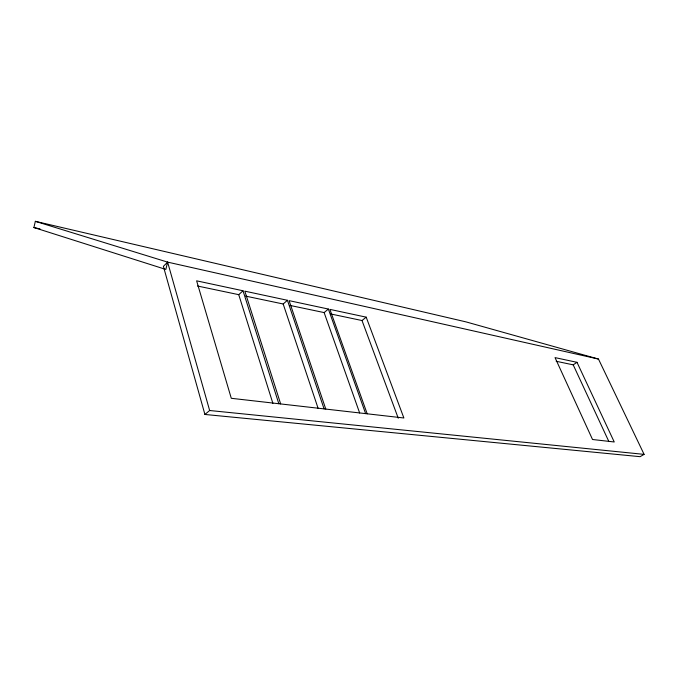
<?xml version="1.0" encoding="UTF-8"?>
<svg xmlns="http://www.w3.org/2000/svg" width="678" height="678" viewBox="0 0 678 678"><rect width="100%" height="100%" fill="white"/><g stroke="black" fill="none" stroke-linecap="round" stroke-linejoin="round"><path stroke-width="1.02" d="M35.349 221.325L167.619 262.123L165.839 269.437L33.9 227.528L35.349 221.325L465.972 321.881L598.479 359.06L644.1 454.37L640.108 456.675L204.917 414.461L163.39 266.361L167.619 262.123L598.479 359.06M197.493 286.014L238.741 294.667L243.012 290.769L278.811 403.724M245.631 296.116L283.175 303.99L287.43 300.286L324.092 408.885M290.014 305.431L324.135 312.583L328.364 309.049L365.628 413.622M204.917 414.461L209.646 410.512L644.1 454.37M330.728 313.965L362.01 320.533L366.196 317.16L403.876 417.987L231.283 398.3L196.62 280.828L243.012 290.769M556.18 361.272L573.198 364.849L577.003 362.323L614.243 441.98L592.53 439.505L555.028 357.611L577.003 362.323M287.43 300.286L244.826 291.159L280.658 403.935M328.364 309.049L289.099 300.642L325.787 409.08M366.196 317.16L329.898 309.38L367.188 413.8M33.9 227.528L40.087 228.944M573.198 364.849L608.861 441.522M362.01 320.533L398.257 418.224M324.135 312.583L359.654 412.995M283.175 303.99L318.126 408.385M238.741 294.667L272.895 403.385M167.619 262.123L209.646 410.512"/></g></svg>
